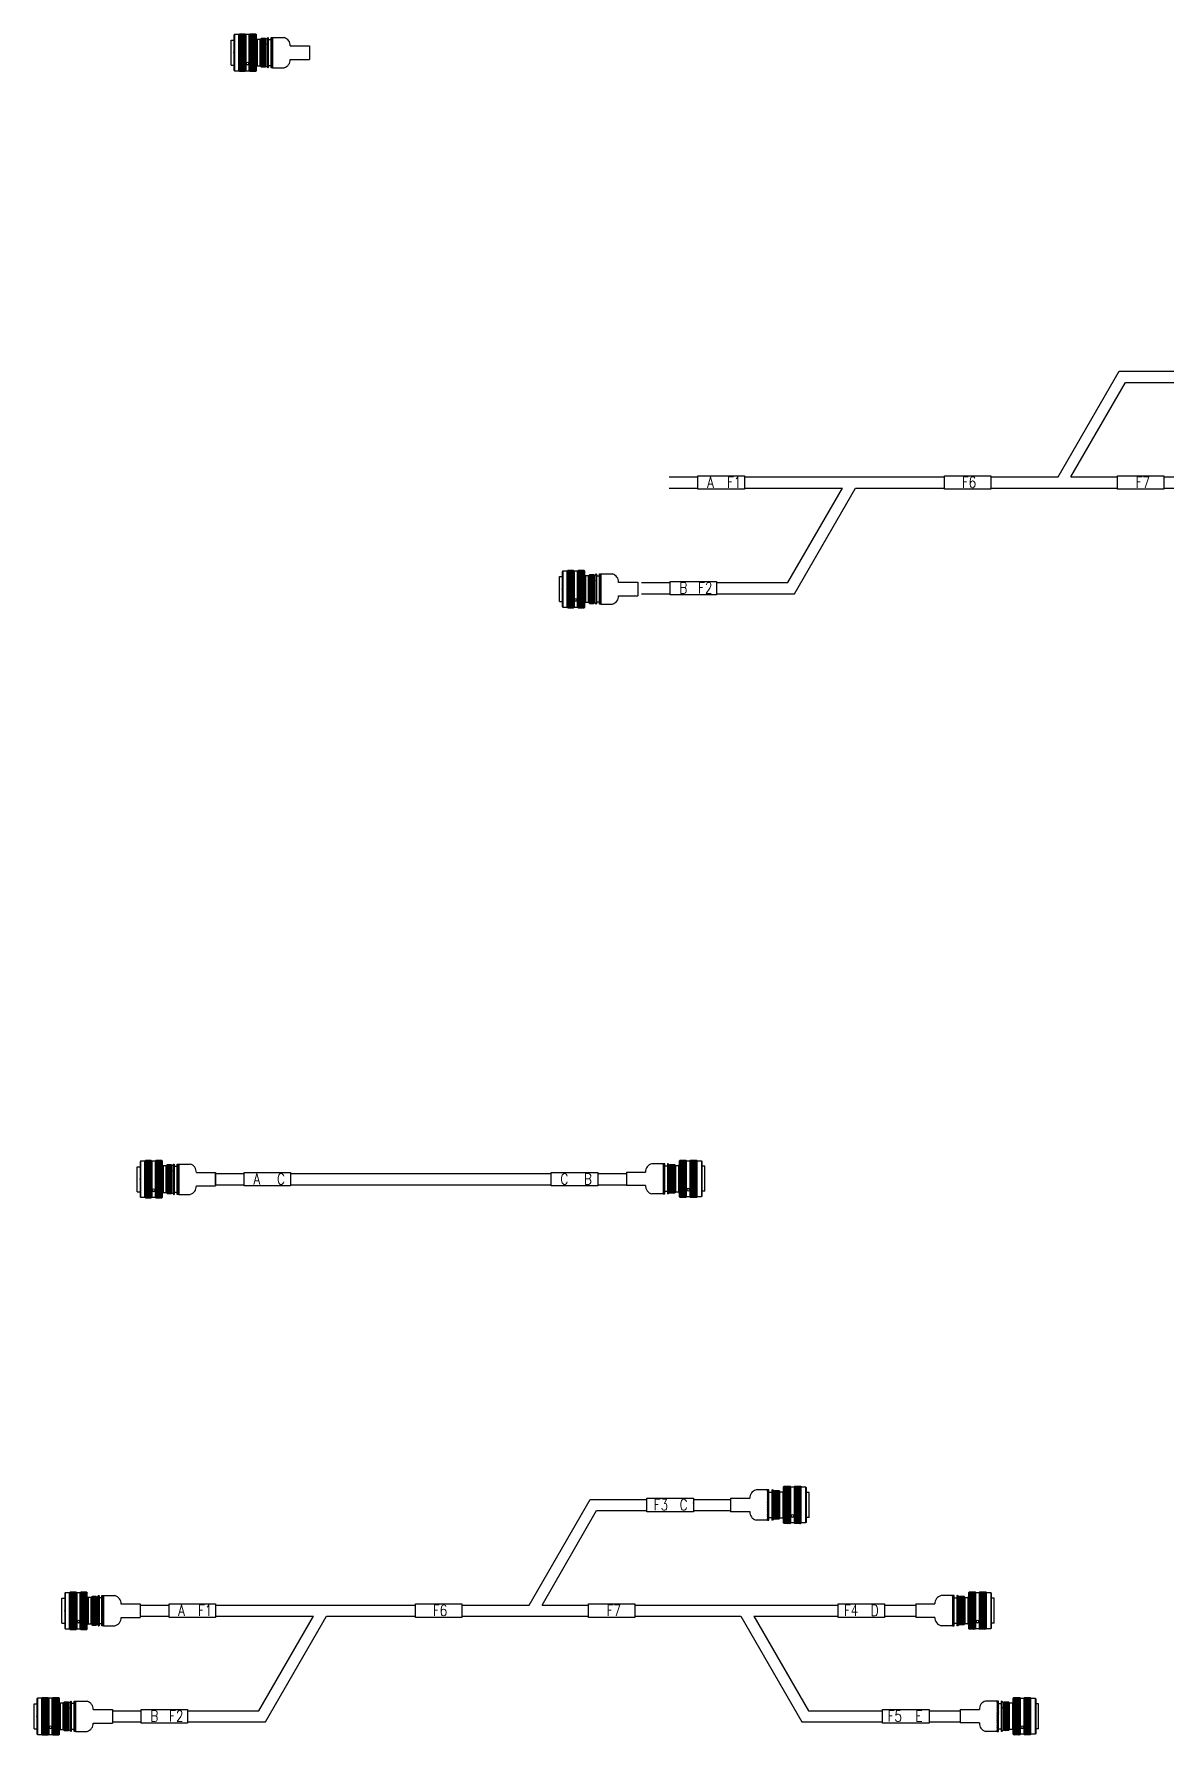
# Model space of a CAD drawing. Header units: inches. Extents: x -3640 to 2054, y -2291 to 954.
# Drawn here: x -227 to 285, y 184 to 954 of the extents above; entities that cross this region are included whole.
import ezdxf

# ---------------------------------------------------------------- set-up
doc = ezdxf.new("R2010")
doc.units = ezdxf.units.IN
doc.header["$MEASUREMENT"] = 0
doc.layers.add('VFDL', color=7, linetype='Continuous')
doc.styles.add('HZ', font='txt', dxfattribs={"width": 0.8, "bigfont": 'HZDX'})
pattern_1 = [(315, (-31.73584, 8.43554), (-0.265165, -0.265165), []), (225, (-31.73584, 8.43554), (-0.265165, 0.265165), [])]
pattern_2 = [(315, (-26.94783, 8.43554), (-0.265165, -0.265165), []), (225, (-26.94783, 8.43554), (-0.265165, 0.265165), [])]
pattern_3 = [(315, (-21.85336, 6.48468), (-0.265165, -0.265165), []), (225, (-21.85336, 6.48468), (-0.265165, 0.265165), [])]
pattern_4 = [(315, (-17.36915, 6.82643), (-0.265165, -0.265165), []), (225, (-17.36915, 6.82643), (-0.265165, 0.265165), [])]
pattern_5 = [(225, (31.73584, 8.43554), (0.265165, -0.265165), []), (315, (31.73584, 8.43554), (0.265165, 0.265165), [])]
pattern_6 = [(225, (17.36915, 6.82643), (0.265165, -0.265165), []), (315, (17.36915, 6.82643), (0.265165, 0.265165), [])]

# ---------------------------------------------------------------- blocks, each defined once
blk = doc.blocks.new('dp2f3')
at = {"lineweight": 30}
for p, q in [((-2.59, 2.65), (25.01, 50.47)), ((25.01, 50.47), (50.79, 50.47)), ((71.79, 50.47), (88.46, 50.47)), ((71.79, 50.47), (71.79, 45.4)), ((3.26, 2.65), (27.94, 45.4)), ((27.94, 45.4), (50.79, 45.4)), ((71.79, 45.4), (88.46, 45.4)), ((-178.6, 2.65), (-165.6, 2.65)), ((-178.6, 2.65), (-165.6, 2.65)), ((-144.6, 2.65), (-54.07, 2.65)), ((-33.07, 2.65), (-2.59, 2.65)), ((3.26, 2.65), (24.33, 2.65)), ((3.26, 2.65), (24.33, 2.65)), ((45.33, 2.65), (47.18, 2.65)), ((45.33, 2.65), (137.28, 2.65)), ((158.28, 2.65), (172.41, 2.65)), ((-178.6, -2.42), (-165.6, -2.42)), ((-178.6, -2.42), (-165.6, -2.42)), ((-144.6, -2.42), (-100.2, -2.42)), ((-124.88, -45.16), (-100.2, -2.42)), ((-121.95, -50.23), (-94.35, -2.42)), ((-94.35, -2.42), (-54.07, -2.42)), ((-33.07, -2.42), (24.33, -2.42)), ((45.33, -2.42), (93.34, -2.42)), ((93.34, -2.42), (120.95, -50.23)), ((99.2, -2.42), (137.28, -2.42)), ((99.2, -2.42), (123.87, -45.16)), ((158.28, -2.42), (172.41, -2.42)), ((-191.19, -45.16), (-178.19, -45.16)), ((-191.19, -45.16), (-178.19, -45.16)), ((-191.19, -45.16), (-178.19, -45.16)), ((-157.19, -45.16), (-124.88, -45.16)), ((123.87, -45.16), (157.47, -45.16)), ((178.47, -45.16), (192.6, -45.16)), ((-191.19, -50.23), (-178.19, -50.23)), ((-191.19, -50.23), (-178.19, -50.23)), ((-157.19, -50.23), (-121.95, -50.23)), ((120.95, -50.23), (157.47, -50.23)), ((178.47, -50.23), (192.6, -50.23))]:
    blk.add_line(p, q, dxfattribs=at)
for p, q in [((53.04, 2.65), (66.03, 2.65)), ((71.89, -2.42), (93.34, -2.42))]:
    blk.add_line(p, q)
for points in [[(50.79, 50.99), (71.79, 50.99), (71.79, 44.89), (50.79, 44.89)], [(-165.6, 3.16), (-144.6, 3.16), (-144.6, -2.94), (-165.6, -2.94)], [(-54.07, 3.16), (-33.07, 3.16), (-33.07, -2.94), (-54.07, -2.94)], [(24.33, 3.16), (45.33, 3.16), (45.33, -2.94), (24.33, -2.94)], [(137.28, 3.16), (158.28, 3.16), (158.28, -2.94), (137.28, -2.94)], [(-178.19, -44.65), (-157.19, -44.65), (-157.19, -50.75), (-178.19, -50.75)], [(157.47, -44.65), (178.47, -44.65), (178.47, -50.75), (157.47, -50.75)]]:
    blk.add_lwpolyline(points, close=True, dxfattribs=at)
blk.add_point((71.79, 48.9), dxfattribs=at)
blk.add_point((71.79, 48.9), dxfattribs=at)
blk.add_point((71.79, 48.9), dxfattribs=at)
at = {"lineweight": 20, "style": 'HZ', "width": 0.8}
for s, p in [('F3', (53.84, 45.55)), ('C', (65.57, 45.55)), ('A', (-161.46, -2.28)), ('F1', (-152.49, -2.28)), ('F6', (-46.16, -2.28)), ('F7', (32.49, -2.28)), ('F4', (139.91, -2.28)), ('D', (152.07, -2.28)), ('B', (-174.05, -50.09)), ('F2', (-165.57, -50.09)), ('F5', (159.74, -50.09)), ('E', (172.26, -50.09))]:
    blk.add_text(s, height=5, dxfattribs=at).set_placement(p)
blk = doc.blocks.new('dp2f3-z1')
at = {"lineweight": 30}
h = blk.add_hatch(dxfattribs=at)
h.set_pattern_fill('ANSI37', color=256, scale=3, angle=540, style=0)
h.set_pattern_definition(pattern_1)
h.paths.add_polyline_path([(-31.74, -8.44), (-29.07, -8.44), (-29.07, 8.44), (-31.74, 8.44)])
h = blk.add_hatch(dxfattribs=at)
h.set_pattern_fill('ANSI37', color=256, scale=3, angle=540, style=0)
h.set_pattern_definition(pattern_2)
h.paths.add_polyline_path([(-26.95, -8.44), (-24.28, -8.44), (-24.28, 8.44), (-26.95, 8.44)])
h = blk.add_hatch(dxfattribs=at)
h.set_pattern_fill('ANSI37', color=256, scale=3, angle=540, style=0)
h.set_pattern_definition(pattern_3)
h.paths.add_polyline_path([(-19.92, 6.48), (-21.85, 6.48), (-21.85, -6.48), (-19.92, -6.48)])
h = blk.add_hatch(dxfattribs=at)
h.set_pattern_fill('ANSI37', color=256, scale=3, angle=540, style=0)
h.set_pattern_definition(pattern_4)
h.paths.add_polyline_path([(-17.37, 6.83), (-16.67, 6.83), (-16.67, -6.83), (-17.37, -6.83)])
for p, q in [((-33.97, 8.16), (-34.19, 7.94)), ((-34.19, 7.94), (-34.19, -7.94)), ((-31.74, 8.44), (-32.01, 8.16)), ((-31.74, -8.44), (-31.74, 8.44)), ((-29.07, 8.44), (-28.79, 8.16)), ((-26.95, 8.44), (-27.23, 8.16)), ((-26.95, -8.44), (-26.95, 8.44)), ((-24.28, 8.44), (-24, 8.16)), ((-24, -8.16), (-24, 8.16)), ((-35.5, 5.63), (-34.19, 5.63)), ((-35.5, -5.63), (-35.5, 5.63)), ((-23.66, 6.01), (-23.66, 6.17)), ((-21.85, 6.48), (-22.32, 6.01)), ((-21.85, -6.48), (-21.85, 6.48)), ((-19.92, 6.48), (-19.58, 6.14)), ((-18.9, 6.83), (-19.58, 6.14)), ((-19.58, -6.14), (-19.58, 6.14)), ((-18.9, -6.83), (-18.9, 6.83)), ((-18.9, 6.83), (-18.77, 6.83)), ((-18.77, -6.83), (-18.77, 6.83)), ((-18.77, 6.83), (-18.65, 6.7)), ((-18.65, 6.7), (-18.65, -6.7)), ((-17.37, 1.14), (-17.37, 5.8)), ((-16.67, 6.38), (-16.67, 6.83)), ((-16.67, 6.83), (-11.49, 6.83)), ((-8.68, 3.04), (0, 3.04)), ((0, 3.04), (0, -3.04)), ((-35.5, -5.63), (-34.19, -5.63)), ((-23.66, -6.17), (-23.66, -6.01)), ((-22.32, -6.01), (-21.85, -6.48)), ((-19.58, -6.14), (-19.92, -6.48)), ((-19.58, -6.14), (-18.9, -6.83)), ((-18.9, -6.83), (-18.77, -6.83)), ((-18.65, -6.7), (-18.77, -6.83)), ((-16.67, -6.83), (-16.67, -6.38)), ((-16.67, -6.83), (-11.49, -6.83)), ((-8.68, -3.04), (0, -3.04)), ((-34.19, -7.94), (-33.97, -8.16)), ((-32.01, -8.16), (-31.74, -8.44)), ((-28.79, -8.16), (-29.07, -8.44)), ((-27.23, -8.16), (-26.95, -8.44)), ((-24, -8.16), (-24.28, -8.44))]:
    blk.add_line(p, q, dxfattribs=at)
for points in [[(-33.97, -8.16), (-32.01, -8.16), (-32.01, 8.16), (-33.97, 8.16)], [(-31.74, -8.44), (-29.07, -8.44), (-29.07, 8.44), (-31.74, 8.44)], [(-28.79, -8.16), (-27.23, -8.16), (-27.23, 8.16), (-28.79, 8.16)], [(-26.95, -8.44), (-24.28, -8.44), (-24.28, 8.44), (-26.95, 8.44)], [(-23.66, -6.17), (-24, -6.17), (-24, 6.17), (-23.66, 6.17)], [(-22.32, 6.01), (-23.66, 6.01), (-23.66, -6.01), (-22.32, -6.01)], [(-21.85, -6.48), (-19.92, -6.48), (-19.92, 6.48), (-21.85, 6.48)], [(-18.65, -5.8), (-17.37, -5.8), (-17.37, 5.8), (-18.65, 5.8)], [(-16.67, -6.83), (-17.37, -6.83), (-17.37, 6.83), (-16.67, 6.83)]]:
    blk.add_lwpolyline(points, close=True, dxfattribs=at)
for centre, radius, start, end in [((-12.41, 3.21), 3.73, 357.24372, 75.80376), ((-28.01, -5.32), 0.854, 23.70215, 156.29785), ((-28.01, -4.63), 0.854, 203.70215, 336.29785), ((-28.01, -4.45), 0.943, 213.99777, 326.00223), ((-12.41, -3.21), 3.73, 284.19624, 2.75628)]:
    blk.add_arc(centre, radius, start, end, dxfattribs=at)
at = {"lineweight": 30, "extrusion": (0, 0, -1)}
blk.add_ellipse((-19.09, 3.83), major_axis=(-0.075, -0.107), ratio=0.554803, dxfattribs=at)
at = {"lineweight": 30}
for p in [(-34.19, 0), (-24, 0)]:
    blk.add_point(p, dxfattribs=at)
blk = doc.blocks.new('dp2f3-z2')
at = {"lineweight": 30}
h = blk.add_hatch(dxfattribs=at)
h.set_pattern_fill('ANSI37', color=256, scale=3, angle=540, style=0)
h.set_pattern_definition(pattern_1)
h.paths.add_polyline_path([(-31.74, -8.44), (-29.07, -8.44), (-29.07, 8.44), (-31.74, 8.44)])
h = blk.add_hatch(dxfattribs=at)
h.set_pattern_fill('ANSI37', color=256, scale=3, angle=540, style=0)
h.set_pattern_definition(pattern_2)
h.paths.add_polyline_path([(-26.95, -8.44), (-24.28, -8.44), (-24.28, 8.44), (-26.95, 8.44)])
h = blk.add_hatch(dxfattribs=at)
h.set_pattern_fill('ANSI37', color=256, scale=3, angle=540, style=0)
h.set_pattern_definition(pattern_3)
h.paths.add_polyline_path([(-19.92, 6.48), (-21.85, 6.48), (-21.85, -6.48), (-19.92, -6.48)])
h = blk.add_hatch(dxfattribs=at)
h.set_pattern_fill('ANSI37', color=256, scale=3, angle=540, style=0)
h.set_pattern_definition(pattern_4)
h.paths.add_polyline_path([(-17.37, 6.83), (-16.67, 6.83), (-16.67, -6.83), (-17.37, -6.83)])
for p, q in [((-33.97, 8.16), (-34.19, 7.94)), ((-34.19, 7.94), (-34.19, -7.94)), ((-31.74, 8.44), (-32.01, 8.16)), ((-31.74, -8.44), (-31.74, 8.44)), ((-29.07, 8.44), (-28.79, 8.16)), ((-26.95, 8.44), (-27.23, 8.16)), ((-26.95, -8.44), (-26.95, 8.44)), ((-24.28, 8.44), (-24, 8.16)), ((-24, -8.16), (-24, 8.16)), ((-35.5, 5.63), (-34.19, 5.63)), ((-35.5, -5.63), (-35.5, 5.63)), ((-23.66, 6.01), (-23.66, 6.17)), ((-21.85, 6.48), (-22.32, 6.01)), ((-21.85, -6.48), (-21.85, 6.48)), ((-19.92, 6.48), (-19.58, 6.14)), ((-18.9, 6.83), (-19.58, 6.14)), ((-19.58, -6.14), (-19.58, 6.14)), ((-18.9, -6.83), (-18.9, 6.83)), ((-18.9, 6.83), (-18.77, 6.83)), ((-18.77, -6.83), (-18.77, 6.83)), ((-18.77, 6.83), (-18.65, 6.7)), ((-18.65, 6.7), (-18.65, -6.7)), ((-17.37, 1.14), (-17.37, 5.8)), ((-16.67, 6.38), (-16.67, 6.83)), ((-16.67, 6.83), (-11.49, 6.83)), ((-8.68, 3.04), (0, 3.04)), ((0, 3.04), (0, -3.04)), ((-35.5, -5.63), (-34.19, -5.63)), ((-23.66, -6.17), (-23.66, -6.01)), ((-22.32, -6.01), (-21.85, -6.48)), ((-19.58, -6.14), (-19.92, -6.48)), ((-19.58, -6.14), (-18.9, -6.83)), ((-18.9, -6.83), (-18.77, -6.83)), ((-18.65, -6.7), (-18.77, -6.83)), ((-16.67, -6.83), (-16.67, -6.38)), ((-16.67, -6.83), (-11.49, -6.83)), ((-8.68, -3.04), (0, -3.04)), ((-34.19, -7.94), (-33.97, -8.16)), ((-32.01, -8.16), (-31.74, -8.44)), ((-28.79, -8.16), (-29.07, -8.44)), ((-27.23, -8.16), (-26.95, -8.44)), ((-24, -8.16), (-24.28, -8.44))]:
    blk.add_line(p, q, dxfattribs=at)
for points in [[(-33.97, -8.16), (-32.01, -8.16), (-32.01, 8.16), (-33.97, 8.16)], [(-31.74, -8.44), (-29.07, -8.44), (-29.07, 8.44), (-31.74, 8.44)], [(-28.79, -8.16), (-27.23, -8.16), (-27.23, 8.16), (-28.79, 8.16)], [(-26.95, -8.44), (-24.28, -8.44), (-24.28, 8.44), (-26.95, 8.44)], [(-23.66, -6.17), (-24, -6.17), (-24, 6.17), (-23.66, 6.17)], [(-22.32, 6.01), (-23.66, 6.01), (-23.66, -6.01), (-22.32, -6.01)], [(-21.85, -6.48), (-19.92, -6.48), (-19.92, 6.48), (-21.85, 6.48)], [(-18.65, -5.8), (-17.37, -5.8), (-17.37, 5.8), (-18.65, 5.8)], [(-16.67, -6.83), (-17.37, -6.83), (-17.37, 6.83), (-16.67, 6.83)]]:
    blk.add_lwpolyline(points, close=True, dxfattribs=at)
for centre, radius, start, end in [((-12.41, 3.21), 3.73, 357.24372, 75.80376), ((-28.01, -5.32), 0.854, 23.70215, 156.29785), ((-28.01, -4.63), 0.854, 203.70215, 336.29785), ((-28.01, -4.45), 0.943, 213.99777, 326.00223), ((-12.41, -3.21), 3.73, 284.19624, 2.75628)]:
    blk.add_arc(centre, radius, start, end, dxfattribs=at)
at = {"lineweight": 30, "extrusion": (0, 0, -1)}
blk.add_ellipse((-19.09, 3.83), major_axis=(-0.075, -0.107), ratio=0.554803, dxfattribs=at)
at = {"lineweight": 30}
for p in [(-34.19, 0), (-24, 0)]:
    blk.add_point(p, dxfattribs=at)
blk = doc.blocks.new('dp2f3-y1')
at = {"lineweight": 30}
h = blk.add_hatch(dxfattribs=at)
h.set_pattern_fill('ANSI37', color=256, scale=3, angle=540, style=0)
h.set_pattern_definition([(225, (26.94783, 7.93545), (0.265165, -0.265165), []), (315, (26.94783, 7.93545), (0.265165, 0.265165), [])])
h.paths.add_polyline_path([(26.95, 7.94), (24.28, 7.94), (24.28, -8.94), (26.95, -8.94)])
h = blk.add_hatch(dxfattribs=at)
h.set_pattern_fill('ANSI37', color=256, scale=3, angle=540, style=0)
h.set_pattern_definition([(225, (31.73584, 7.93545), (0.265165, -0.265165), []), (315, (31.73584, 7.93545), (0.265165, 0.265165), [])])
h.paths.add_polyline_path([(31.74, 7.94), (29.07, 7.94), (29.07, -8.94), (31.74, -8.94)])
h = blk.add_hatch(dxfattribs=at)
h.set_pattern_fill('ANSI37', color=256, scale=3, angle=540, style=0)
h.set_pattern_definition([(225, (17.36915, 6.32635), (0.265165, -0.265165), []), (315, (17.36915, 6.32635), (0.265165, 0.265165), [])])
h.paths.add_polyline_path([(17.37, 6.33), (16.67, 6.33), (16.67, -7.33), (17.37, -7.33)])
h = blk.add_hatch(dxfattribs=at)
h.set_pattern_fill('ANSI37', color=256, scale=3, angle=540, style=0)
h.set_pattern_definition([(225, (21.85336, 5.9846), (0.265165, -0.265165), []), (315, (21.85336, 5.9846), (0.265165, 0.265165), [])])
h.paths.add_polyline_path([(19.92, -6.98), (21.85, -6.98), (21.85, 5.98), (19.92, 5.98)])
for p, q in [((24.28, 7.94), (24, 7.66)), ((26.95, -8.94), (26.95, 7.94)), ((26.95, 7.94), (27.23, 7.66)), ((29.07, 7.94), (28.79, 7.66)), ((31.74, -8.94), (31.74, 7.94)), ((31.74, 7.94), (32.01, 7.66)), ((0, 2.54), (0, -2.54)), ((0, 2.54), (0, -3.54)), ((0, 2.54), (8.68, 2.54)), ((16.67, 6.33), (11.49, 6.33)), ((16.67, 5.88), (16.67, 6.33)), ((17.37, 0.64), (17.37, 5.3)), ((18.77, 6.33), (18.65, 6.2)), ((18.65, 6.2), (18.65, -7.2)), ((18.77, -7.33), (18.77, 6.33)), ((18.9, 6.33), (18.77, 6.33)), ((18.9, 6.33), (19.58, 5.64)), ((18.9, -7.33), (18.9, 6.33)), ((19.92, 5.98), (19.58, 5.64)), ((19.58, -6.64), (19.58, 5.64)), ((21.85, 5.98), (22.32, 5.51)), ((21.85, -6.98), (21.85, 5.98)), ((23.66, 5.51), (23.66, 5.67)), ((24, -8.66), (24, 7.66)), ((33.97, 7.66), (34.19, 7.44)), ((34.19, 7.44), (34.19, -8.44)), ((35.5, 5.13), (34.19, 5.13)), ((35.5, -6.13), (35.5, 5.13)), ((8.68, -3.54), (0, -3.54)), ((16.67, -7.33), (11.49, -7.33)), ((16.67, -7.33), (16.67, -6.88)), ((18.65, -7.2), (18.77, -7.33)), ((18.9, -7.33), (18.77, -7.33)), ((19.58, -6.64), (18.9, -7.33)), ((19.58, -6.64), (19.92, -6.98)), ((22.32, -6.51), (21.85, -6.98)), ((23.66, -6.67), (23.66, -6.51)), ((35.5, -6.13), (34.19, -6.13)), ((24, -8.66), (24.28, -8.94)), ((27.23, -8.66), (26.95, -8.94)), ((28.79, -8.66), (29.07, -8.94)), ((32.01, -8.66), (31.74, -8.94)), ((34.19, -8.44), (33.97, -8.66))]:
    blk.add_line(p, q, dxfattribs=at)
for points in [[(26.95, -8.94), (24.28, -8.94), (24.28, 7.94), (26.95, 7.94)], [(31.74, -8.94), (29.07, -8.94), (29.07, 7.94), (31.74, 7.94)], [(16.67, -7.33), (17.37, -7.33), (17.37, 6.33), (16.67, 6.33)], [(18.65, -6.3), (17.37, -6.3), (17.37, 5.3), (18.65, 5.3)], [(21.85, -6.98), (19.92, -6.98), (19.92, 5.98), (21.85, 5.98)], [(22.32, 5.51), (23.66, 5.51), (23.66, -6.51), (22.32, -6.51)], [(23.66, -6.67), (24, -6.67), (24, 5.67), (23.66, 5.67)], [(28.79, -8.66), (27.23, -8.66), (27.23, 7.66), (28.79, 7.66)], [(33.97, -8.66), (32.01, -8.66), (32.01, 7.66), (33.97, 7.66)]]:
    blk.add_lwpolyline(points, close=True, dxfattribs=at)
for centre, radius, start, end in [((12.41, 2.71), 3.73, 104.19624, 182.75628), ((12.41, -3.71), 3.73, 177.24372, 255.80376), ((28.01, -5.82), 0.854, 23.70215, 156.29785), ((28.01, -5.13), 0.854, 203.70215, 336.29785), ((28.01, -4.95), 0.943, 213.99777, 326.00223)]:
    blk.add_arc(centre, radius, start, end, dxfattribs=at)
blk.add_ellipse((19.09, 3.33), major_axis=(0.075, -0.107), ratio=0.554803, dxfattribs=at)
for p in [(24, -0.5), (34.19, -0.5)]:
    blk.add_point(p, dxfattribs=at)
blk = doc.blocks.new('dp2f3-y2')
at = {"lineweight": 30}
h = blk.add_hatch(dxfattribs=at)
h.set_pattern_fill('ANSI37', color=256, scale=3, angle=540, style=0)
h.set_pattern_definition([(225, (26.94783, 8.43554), (0.265165, -0.265165), []), (315, (26.94783, 8.43554), (0.265165, 0.265165), [])])
h.paths.add_polyline_path([(26.95, 8.44), (24.28, 8.44), (24.28, -8.44), (26.95, -8.44)])
h = blk.add_hatch(dxfattribs=at)
h.set_pattern_fill('ANSI37', color=256, scale=3, angle=540, style=0)
h.set_pattern_definition(pattern_5)
h.paths.add_polyline_path([(31.74, 8.44), (29.07, 8.44), (29.07, -8.44), (31.74, -8.44)])
h = blk.add_hatch(dxfattribs=at)
h.set_pattern_fill('ANSI37', color=256, scale=3, angle=540, style=0)
h.set_pattern_definition(pattern_6)
h.paths.add_polyline_path([(17.37, 6.83), (16.67, 6.83), (16.67, -6.83), (17.37, -6.83)])
h = blk.add_hatch(dxfattribs=at)
h.set_pattern_fill('ANSI37', color=256, scale=3, angle=540, style=0)
h.set_pattern_definition([(225, (21.85336, 6.48468), (0.265165, -0.265165), []), (315, (21.85336, 6.48468), (0.265165, 0.265165), [])])
h.paths.add_polyline_path([(19.92, -6.48), (21.85, -6.48), (21.85, 6.48), (19.92, 6.48)])
for p, q in [((24.28, 8.44), (24, 8.16)), ((24, -8.16), (24, 8.16)), ((26.95, -8.44), (26.95, 8.44)), ((26.95, 8.44), (27.23, 8.16)), ((29.07, 8.44), (28.79, 8.16)), ((31.74, -8.44), (31.74, 8.44)), ((31.74, 8.44), (32.01, 8.16)), ((33.97, 8.16), (34.19, 7.94)), ((34.19, 7.94), (34.19, -7.94)), ((0, 3.04), (0, -2.04)), ((0, 3.04), (0, -3.04)), ((0, 3.04), (8.68, 3.04)), ((16.67, 6.83), (11.49, 6.83)), ((16.67, 6.38), (16.67, 6.83)), ((17.37, 1.14), (17.37, 5.8)), ((18.77, 6.83), (18.65, 6.7)), ((18.65, 6.7), (18.65, -6.7)), ((18.77, -6.83), (18.77, 6.83)), ((18.9, 6.83), (18.77, 6.83)), ((18.9, 6.83), (19.58, 6.14)), ((18.9, -6.83), (18.9, 6.83)), ((19.92, 6.48), (19.58, 6.14)), ((19.58, -6.14), (19.58, 6.14)), ((21.85, 6.48), (22.32, 6.01)), ((21.85, -6.48), (21.85, 6.48)), ((23.66, 6.01), (23.66, 6.17)), ((35.5, 5.63), (34.19, 5.63)), ((35.5, -5.63), (35.5, 5.63)), ((8.68, -3.04), (0, -3.04)), ((16.67, -6.83), (11.49, -6.83)), ((16.67, -6.83), (16.67, -6.38)), ((18.65, -6.7), (18.77, -6.83)), ((18.9, -6.83), (18.77, -6.83)), ((19.58, -6.14), (18.9, -6.83)), ((19.58, -6.14), (19.92, -6.48)), ((22.32, -6.01), (21.85, -6.48)), ((23.66, -6.17), (23.66, -6.01)), ((35.5, -5.63), (34.19, -5.63)), ((24, -8.16), (24.28, -8.44)), ((27.23, -8.16), (26.95, -8.44)), ((28.79, -8.16), (29.07, -8.44)), ((32.01, -8.16), (31.74, -8.44)), ((34.19, -7.94), (33.97, -8.16))]:
    blk.add_line(p, q, dxfattribs=at)
for points in [[(26.95, -8.44), (24.28, -8.44), (24.28, 8.44), (26.95, 8.44)], [(28.79, -8.16), (27.23, -8.16), (27.23, 8.16), (28.79, 8.16)], [(31.74, -8.44), (29.07, -8.44), (29.07, 8.44), (31.74, 8.44)], [(33.97, -8.16), (32.01, -8.16), (32.01, 8.16), (33.97, 8.16)], [(16.67, -6.83), (17.37, -6.83), (17.37, 6.83), (16.67, 6.83)], [(18.65, -5.8), (17.37, -5.8), (17.37, 5.8), (18.65, 5.8)], [(21.85, -6.48), (19.92, -6.48), (19.92, 6.48), (21.85, 6.48)], [(22.32, 6.01), (23.66, 6.01), (23.66, -6.01), (22.32, -6.01)], [(23.66, -6.17), (24, -6.17), (24, 6.17), (23.66, 6.17)]]:
    blk.add_lwpolyline(points, close=True, dxfattribs=at)
for centre, radius, start, end in [((12.41, 3.21), 3.73, 104.19624, 182.75628), ((12.41, -3.21), 3.73, 177.24372, 255.80376), ((28.01, -5.32), 0.854, 23.70215, 156.29785), ((28.01, -4.63), 0.854, 203.70215, 336.29785), ((28.01, -4.45), 0.943, 213.99777, 326.00223)]:
    blk.add_arc(centre, radius, start, end, dxfattribs=at)
blk.add_ellipse((19.09, 3.83), major_axis=(0.075, -0.107), ratio=0.554803, dxfattribs=at)
for p in [(24, 0), (34.19, 0)]:
    blk.add_point(p, dxfattribs=at)
at = {"layer": 'VFDL', "linetype": 'Continuous', "lineweight": 30}
blk.add_line((10.03, 6.09), (10.04, 6.07), dxfattribs=at)
blk = doc.blocks.new('dp2f3-y3')
at = {"lineweight": 30}
h = blk.add_hatch(dxfattribs=at)
h.set_pattern_fill('ANSI37', color=256, scale=3, angle=540, style=0)
h.set_pattern_definition([(225, (26.94783, 8.43554), (0.265165, -0.265165), []), (315, (26.94783, 8.43554), (0.265165, 0.265165), [])])
h.paths.add_polyline_path([(26.95, 8.44), (24.28, 8.44), (24.28, -8.44), (26.95, -8.44)])
h = blk.add_hatch(dxfattribs=at)
h.set_pattern_fill('ANSI37', color=256, scale=3, angle=540, style=0)
h.set_pattern_definition(pattern_5)
h.paths.add_polyline_path([(31.74, 8.44), (29.07, 8.44), (29.07, -8.44), (31.74, -8.44)])
h = blk.add_hatch(dxfattribs=at)
h.set_pattern_fill('ANSI37', color=256, scale=3, angle=540, style=0)
h.set_pattern_definition(pattern_6)
h.paths.add_polyline_path([(17.37, 6.83), (16.67, 6.83), (16.67, -6.83), (17.37, -6.83)])
h = blk.add_hatch(dxfattribs=at)
h.set_pattern_fill('ANSI37', color=256, scale=3, angle=540, style=0)
h.set_pattern_definition([(225, (21.85336, 6.48468), (0.265165, -0.265165), []), (315, (21.85336, 6.48468), (0.265165, 0.265165), [])])
h.paths.add_polyline_path([(19.92, -6.48), (21.85, -6.48), (21.85, 6.48), (19.92, 6.48)])
for p, q in [((24.28, 8.44), (24, 8.16)), ((24, -8.16), (24, 8.16)), ((26.95, -8.44), (26.95, 8.44)), ((26.95, 8.44), (27.23, 8.16)), ((29.07, 8.44), (28.79, 8.16)), ((31.74, -8.44), (31.74, 8.44)), ((31.74, 8.44), (32.01, 8.16)), ((33.97, 8.16), (34.19, 7.94)), ((34.19, 7.94), (34.19, -7.94)), ((0, 3.04), (0, -2.04)), ((0, 3.04), (0, -3.04)), ((0, 3.04), (8.68, 3.04)), ((16.67, 6.83), (11.49, 6.83)), ((16.67, 6.38), (16.67, 6.83)), ((17.37, 1.14), (17.37, 5.8)), ((18.77, 6.83), (18.65, 6.7)), ((18.65, 6.7), (18.65, -6.7)), ((18.77, -6.83), (18.77, 6.83)), ((18.9, 6.83), (18.77, 6.83)), ((18.9, 6.83), (19.58, 6.14)), ((18.9, -6.83), (18.9, 6.83)), ((19.92, 6.48), (19.58, 6.14)), ((19.58, -6.14), (19.58, 6.14)), ((21.85, 6.48), (22.32, 6.01)), ((21.85, -6.48), (21.85, 6.48)), ((23.66, 6.01), (23.66, 6.17)), ((35.5, 5.63), (34.19, 5.63)), ((35.5, -5.63), (35.5, 5.63)), ((8.68, -3.04), (0, -3.04)), ((16.67, -6.83), (11.49, -6.83)), ((16.67, -6.83), (16.67, -6.38)), ((18.65, -6.7), (18.77, -6.83)), ((18.9, -6.83), (18.77, -6.83)), ((19.58, -6.14), (18.9, -6.83)), ((19.58, -6.14), (19.92, -6.48)), ((22.32, -6.01), (21.85, -6.48)), ((23.66, -6.17), (23.66, -6.01)), ((35.5, -5.63), (34.19, -5.63)), ((24, -8.16), (24.28, -8.44)), ((27.23, -8.16), (26.95, -8.44)), ((28.79, -8.16), (29.07, -8.44)), ((32.01, -8.16), (31.74, -8.44)), ((34.19, -7.94), (33.97, -8.16))]:
    blk.add_line(p, q, dxfattribs=at)
for points in [[(26.95, -8.44), (24.28, -8.44), (24.28, 8.44), (26.95, 8.44)], [(28.79, -8.16), (27.23, -8.16), (27.23, 8.16), (28.79, 8.16)], [(31.74, -8.44), (29.07, -8.44), (29.07, 8.44), (31.74, 8.44)], [(33.97, -8.16), (32.01, -8.16), (32.01, 8.16), (33.97, 8.16)], [(16.67, -6.83), (17.37, -6.83), (17.37, 6.83), (16.67, 6.83)], [(18.65, -5.8), (17.37, -5.8), (17.37, 5.8), (18.65, 5.8)], [(21.85, -6.48), (19.92, -6.48), (19.92, 6.48), (21.85, 6.48)], [(22.32, 6.01), (23.66, 6.01), (23.66, -6.01), (22.32, -6.01)], [(23.66, -6.17), (24, -6.17), (24, 6.17), (23.66, 6.17)]]:
    blk.add_lwpolyline(points, close=True, dxfattribs=at)
for centre, radius, start, end in [((12.41, 3.21), 3.73, 104.19624, 182.75628), ((12.41, -3.21), 3.73, 177.24372, 255.80376), ((28.01, -5.32), 0.854, 23.70215, 156.29785), ((28.01, -4.63), 0.854, 203.70215, 336.29785), ((28.01, -4.45), 0.943, 213.99777, 326.00223)]:
    blk.add_arc(centre, radius, start, end, dxfattribs=at)
blk.add_ellipse((19.09, 3.83), major_axis=(0.075, -0.107), ratio=0.554803, dxfattribs=at)
for p in [(24, 0), (34.19, 0)]:
    blk.add_point(p, dxfattribs=at)
blk = doc.blocks.new('dpdg-z1')
at = {"lineweight": 30}
h = blk.add_hatch(dxfattribs=at)
h.set_pattern_fill('ANSI37', color=256, scale=3, angle=540, style=0)
h.set_pattern_definition([(315, (-31.73584, 8.43554), (-0.265165, -0.265165), []), (225, (-31.73584, 8.43554), (-0.265165, 0.265165), [])])
h.paths.add_polyline_path([(-31.74, -8.44), (-29.07, -8.44), (-29.07, 8.44), (-31.74, 8.44)])
h = blk.add_hatch(dxfattribs=at)
h.set_pattern_fill('ANSI37', color=256, scale=3, angle=540, style=0)
h.set_pattern_definition([(315, (-26.94783, 8.43554), (-0.265165, -0.265165), []), (225, (-26.94783, 8.43554), (-0.265165, 0.265165), [])])
h.paths.add_polyline_path([(-26.95, -8.44), (-24.28, -8.44), (-24.28, 8.44), (-26.95, 8.44)])
h = blk.add_hatch(dxfattribs=at)
h.set_pattern_fill('ANSI37', color=256, scale=3, angle=540, style=0)
h.set_pattern_definition([(315, (-21.85336, 6.48468), (-0.265165, -0.265165), []), (225, (-21.85336, 6.48468), (-0.265165, 0.265165), [])])
h.paths.add_polyline_path([(-19.92, 6.48), (-21.85, 6.48), (-21.85, -6.48), (-19.92, -6.48)])
h = blk.add_hatch(dxfattribs=at)
h.set_pattern_fill('ANSI37', color=256, scale=3, angle=540, style=0)
h.set_pattern_definition([(315, (-17.36915, 6.82643), (-0.265165, -0.265165), []), (225, (-17.36915, 6.82643), (-0.265165, 0.265165), [])])
h.paths.add_polyline_path([(-17.37, 6.83), (-16.67, 6.83), (-16.67, -6.83), (-17.37, -6.83)])
for p, q in [((-33.97, 8.16), (-34.19, 7.94)), ((-34.19, 7.94), (-34.19, -7.94)), ((-31.74, 8.44), (-32.01, 8.16)), ((-31.74, -8.44), (-31.74, 8.44)), ((-29.07, 8.44), (-28.79, 8.16)), ((-26.95, 8.44), (-27.23, 8.16)), ((-26.95, -8.44), (-26.95, 8.44)), ((-24.28, 8.44), (-24, 8.16)), ((-24, -8.16), (-24, 8.16)), ((-35.5, 5.63), (-34.19, 5.63)), ((-35.5, -5.63), (-35.5, 5.63)), ((-23.66, 6.01), (-23.66, 6.17)), ((-21.85, 6.48), (-22.32, 6.01)), ((-21.85, -6.48), (-21.85, 6.48)), ((-19.92, 6.48), (-19.58, 6.14)), ((-18.9, 6.83), (-19.58, 6.14)), ((-19.58, -6.14), (-19.58, 6.14)), ((-18.9, -6.83), (-18.9, 6.83)), ((-18.9, 6.83), (-18.77, 6.83)), ((-18.77, -6.83), (-18.77, 6.83)), ((-18.77, 6.83), (-18.65, 6.7)), ((-18.65, 6.7), (-18.65, -6.7)), ((-17.37, 1.14), (-17.37, 5.8)), ((-16.67, 6.38), (-16.67, 6.83)), ((-16.67, 6.83), (-11.49, 6.83)), ((-8.68, 3.04), (0, 3.04)), ((0, 3.04), (0, -3.04)), ((-35.5, -5.63), (-34.19, -5.63)), ((-23.66, -6.17), (-23.66, -6.01)), ((-22.32, -6.01), (-21.85, -6.48)), ((-19.58, -6.14), (-19.92, -6.48)), ((-19.58, -6.14), (-18.9, -6.83)), ((-18.9, -6.83), (-18.77, -6.83)), ((-18.65, -6.7), (-18.77, -6.83)), ((-16.67, -6.83), (-16.67, -6.38)), ((-16.67, -6.83), (-11.49, -6.83)), ((-8.68, -3.04), (0, -3.04)), ((-34.19, -7.94), (-33.97, -8.16)), ((-32.01, -8.16), (-31.74, -8.44)), ((-28.79, -8.16), (-29.07, -8.44)), ((-27.23, -8.16), (-26.95, -8.44)), ((-24, -8.16), (-24.28, -8.44))]:
    blk.add_line(p, q, dxfattribs=at)
for points in [[(-33.97, -8.16), (-32.01, -8.16), (-32.01, 8.16), (-33.97, 8.16)], [(-31.74, -8.44), (-29.07, -8.44), (-29.07, 8.44), (-31.74, 8.44)], [(-28.79, -8.16), (-27.23, -8.16), (-27.23, 8.16), (-28.79, 8.16)], [(-26.95, -8.44), (-24.28, -8.44), (-24.28, 8.44), (-26.95, 8.44)], [(-23.66, -6.17), (-24, -6.17), (-24, 6.17), (-23.66, 6.17)], [(-22.32, 6.01), (-23.66, 6.01), (-23.66, -6.01), (-22.32, -6.01)], [(-21.85, -6.48), (-19.92, -6.48), (-19.92, 6.48), (-21.85, 6.48)], [(-18.65, -5.8), (-17.37, -5.8), (-17.37, 5.8), (-18.65, 5.8)], [(-16.67, -6.83), (-17.37, -6.83), (-17.37, 6.83), (-16.67, 6.83)]]:
    blk.add_lwpolyline(points, close=True, dxfattribs=at)
for centre, radius, start, end in [((-12.41, 3.21), 3.73, 357.24372, 75.80376), ((-28.01, -5.32), 0.854, 23.70215, 156.29785), ((-28.01, -4.63), 0.854, 203.70215, 336.29785), ((-28.01, -4.45), 0.943, 213.99777, 326.00223), ((-12.41, -3.21), 3.73, 284.19624, 2.75628)]:
    blk.add_arc(centre, radius, start, end, dxfattribs=at)
at = {"lineweight": 30, "extrusion": (0, 0, -1)}
blk.add_ellipse((-19.09, 3.83), major_axis=(-0.075, -0.107), ratio=0.554803, dxfattribs=at)
at = {"lineweight": 30}
for p in [(-34.19, 0), (-24, 0)]:
    blk.add_point(p, dxfattribs=at)
blk = doc.blocks.new('dpdg-y1')
at = {"lineweight": 30}
h = blk.add_hatch(dxfattribs=at)
h.set_pattern_fill('ANSI37', color=256, scale=3, angle=540, style=0)
h.set_pattern_definition([(225, (26.94783, 8.43554), (0.265165, -0.265165), []), (315, (26.94783, 8.43554), (0.265165, 0.265165), [])])
h.paths.add_polyline_path([(26.95, 8.44), (24.28, 8.44), (24.28, -8.44), (26.95, -8.44)])
h = blk.add_hatch(dxfattribs=at)
h.set_pattern_fill('ANSI37', color=256, scale=3, angle=540, style=0)
h.set_pattern_definition([(225, (31.73584, 8.43554), (0.265165, -0.265165), []), (315, (31.73584, 8.43554), (0.265165, 0.265165), [])])
h.paths.add_polyline_path([(31.74, 8.44), (29.07, 8.44), (29.07, -8.44), (31.74, -8.44)])
h = blk.add_hatch(dxfattribs=at)
h.set_pattern_fill('ANSI37', color=256, scale=3, angle=540, style=0)
h.set_pattern_definition([(225, (17.36915, 6.82643), (0.265165, -0.265165), []), (315, (17.36915, 6.82643), (0.265165, 0.265165), [])])
h.paths.add_polyline_path([(17.37, 6.83), (16.67, 6.83), (16.67, -6.83), (17.37, -6.83)])
h = blk.add_hatch(dxfattribs=at)
h.set_pattern_fill('ANSI37', color=256, scale=3, angle=540, style=0)
h.set_pattern_definition([(225, (21.85336, 6.48468), (0.265165, -0.265165), []), (315, (21.85336, 6.48468), (0.265165, 0.265165), [])])
h.paths.add_polyline_path([(19.92, -6.48), (21.85, -6.48), (21.85, 6.48), (19.92, 6.48)])
for p, q in [((24.28, 8.44), (24, 8.16)), ((24, -8.16), (24, 8.16)), ((26.95, -8.44), (26.95, 8.44)), ((26.95, 8.44), (27.23, 8.16)), ((29.07, 8.44), (28.79, 8.16)), ((31.74, -8.44), (31.74, 8.44)), ((31.74, 8.44), (32.01, 8.16)), ((33.97, 8.16), (34.19, 7.94)), ((34.19, 7.94), (34.19, -7.94)), ((0, 3.04), (0, -2.04)), ((0, 3.04), (0, -3.04)), ((0, 3.04), (8.68, 3.04)), ((16.67, 6.83), (11.49, 6.83)), ((16.67, 6.38), (16.67, 6.83)), ((17.37, 1.14), (17.37, 5.8)), ((18.77, 6.83), (18.65, 6.7)), ((18.65, 6.7), (18.65, -6.7)), ((18.77, -6.83), (18.77, 6.83)), ((18.9, 6.83), (18.77, 6.83)), ((18.9, 6.83), (19.58, 6.14)), ((18.9, -6.83), (18.9, 6.83)), ((19.92, 6.48), (19.58, 6.14)), ((19.58, -6.14), (19.58, 6.14)), ((21.85, 6.48), (22.32, 6.01)), ((21.85, -6.48), (21.85, 6.48)), ((23.66, 6.01), (23.66, 6.17)), ((35.5, 5.63), (34.19, 5.63)), ((35.5, -5.63), (35.5, 5.63)), ((8.68, -3.04), (0, -3.04)), ((16.67, -6.83), (11.49, -6.83)), ((16.67, -6.83), (16.67, -6.38)), ((18.65, -6.7), (18.77, -6.83)), ((18.9, -6.83), (18.77, -6.83)), ((19.58, -6.14), (18.9, -6.83)), ((19.58, -6.14), (19.92, -6.48)), ((22.32, -6.01), (21.85, -6.48)), ((23.66, -6.17), (23.66, -6.01)), ((35.5, -5.63), (34.19, -5.63)), ((24, -8.16), (24.28, -8.44)), ((27.23, -8.16), (26.95, -8.44)), ((28.79, -8.16), (29.07, -8.44)), ((32.01, -8.16), (31.74, -8.44)), ((34.19, -7.94), (33.97, -8.16))]:
    blk.add_line(p, q, dxfattribs=at)
for points in [[(26.95, -8.44), (24.28, -8.44), (24.28, 8.44), (26.95, 8.44)], [(28.79, -8.16), (27.23, -8.16), (27.23, 8.16), (28.79, 8.16)], [(31.74, -8.44), (29.07, -8.44), (29.07, 8.44), (31.74, 8.44)], [(33.97, -8.16), (32.01, -8.16), (32.01, 8.16), (33.97, 8.16)], [(16.67, -6.83), (17.37, -6.83), (17.37, 6.83), (16.67, 6.83)], [(18.65, -5.8), (17.37, -5.8), (17.37, 5.8), (18.65, 5.8)], [(21.85, -6.48), (19.92, -6.48), (19.92, 6.48), (21.85, 6.48)], [(22.32, 6.01), (23.66, 6.01), (23.66, -6.01), (22.32, -6.01)], [(23.66, -6.17), (24, -6.17), (24, 6.17), (23.66, 6.17)]]:
    blk.add_lwpolyline(points, close=True, dxfattribs=at)
for centre, radius, start, end in [((12.41, 3.21), 3.73, 104.19624, 182.75628), ((12.41, -3.21), 3.73, 177.24372, 255.80376), ((28.01, -5.32), 0.854, 23.70215, 156.29785), ((28.01, -4.63), 0.854, 203.70215, 336.29785), ((28.01, -4.45), 0.943, 213.99777, 326.00223)]:
    blk.add_arc(centre, radius, start, end, dxfattribs=at)
blk.add_ellipse((19.09, 3.83), major_axis=(0.075, -0.107), ratio=0.554803, dxfattribs=at)
for p in [(24, 0), (34.19, 0)]:
    blk.add_point(p, dxfattribs=at)
blk = doc.blocks.new('dpdg')
at = {"lineweight": 30}
for p, q in [((-91.6, -2.57), (-91.6, 2.5)), ((-91.6, 2.5), (-78.6, 2.5)), ((-91.6, 2.5), (-78.6, 2.5)), ((-57.6, 2.5), (60.4, 2.5)), ((81.4, 2.5), (94.4, 2.5)), ((81.4, 2.5), (94.4, 2.5)), ((94.4, 2.5), (94.4, -2.57)), ((-91.6, -2.57), (-78.6, -2.57)), ((-91.6, -2.57), (-78.6, -2.57)), ((-57.6, -2.57), (60.4, -2.57)), ((81.4, -2.57), (94.4, -2.57)), ((81.4, -2.57), (94.4, -2.57))]:
    blk.add_line(p, q, dxfattribs=at)
for points in [[(-78.6, 3.01), (-57.6, 3.01), (-57.6, -3.09), (-78.6, -3.09)], [(60.4, 3.03), (81.4, 3.03), (81.4, -3.07), (60.4, -3.07)]]:
    blk.add_lwpolyline(points, close=True, dxfattribs=at)
at = {"style": 'HZ', "width": 0.8}
for s, p in [('A', (-74.46, -2.43)), ('C', (-63.81, -2.43)), ('C', (64.51, -2.43)), ('B', (75.15, -2.43))]:
    blk.add_text(s, height=5, dxfattribs=at).set_placement(p)
blk = doc.blocks.new('低频单根')
for name, p in [('dpdg-z1', (-92.96, -0.09)), ('dpdg-y1', (93.04, 0.13)), ('dpdg', (-1.36, -0.05))]:
    blk.add_blockref(name, p)

msp = doc.modelspace()

# ---------------------------------------------------------------- hatches: boundary and pattern name
at = {"lineweight": 30}
h = msp.add_hatch(dxfattribs=at)
h.set_pattern_fill('ANSI37', color=256, scale=3, angle=540, style=0)
h.set_pattern_definition([(315, (-134.2336, 954.24525), (-0.265165, -0.265165), []), (225, (-134.2336, 954.24525), (-0.265165, 0.265165), [])])
h.paths.add_polyline_path([(-134.23, 937.37), (-131.56, 937.37), (-131.56, 954.25), (-134.23, 954.25)])
h = msp.add_hatch(dxfattribs=at)
h.set_pattern_fill('ANSI37', color=256, scale=3, angle=540, style=0)
h.set_pattern_definition([(315, (-129.4456, 954.24525), (-0.265165, -0.265165), []), (225, (-129.4456, 954.24525), (-0.265165, 0.265165), [])])
h.paths.add_polyline_path([(-129.45, 937.37), (-126.78, 937.37), (-126.78, 954.25), (-129.45, 954.25)])
h = msp.add_hatch(dxfattribs=at)
h.set_pattern_fill('ANSI37', color=256, scale=3, angle=540, style=0)
h.set_pattern_definition([(315, (-124.3511, 952.2944), (-0.265165, -0.265165), []), (225, (-124.3511, 952.2944), (-0.265165, 0.265165), [])])
h.paths.add_polyline_path([(-122.42, 952.29), (-124.35, 952.29), (-124.35, 939.33), (-122.42, 939.33)])
h = msp.add_hatch(dxfattribs=at)
h.set_pattern_fill('ANSI37', color=256, scale=3, angle=540, style=0)
h.set_pattern_definition([(315, (-119.8669, 952.63615), (-0.265165, -0.265165), []), (225, (-119.8669, 952.63615), (-0.265165, 0.265165), [])])
h.paths.add_polyline_path([(-119.87, 952.64), (-119.17, 952.64), (-119.17, 938.98), (-119.87, 938.98)])

# ---------------------------------------------------------------- linework, layer by layer
for p, q in [((-138, 951.44), (-136.69, 951.44)), ((-138, 940.18), (-138, 951.44)), ((-136.47, 953.97), (-136.69, 953.75)), ((-136.69, 953.75), (-136.69, 937.87)), ((-134.23, 954.25), (-134.51, 953.97)), ((-134.23, 937.37), (-134.23, 954.25)), ((-131.56, 954.25), (-131.29, 953.97)), ((-129.45, 954.25), (-129.72, 953.97)), ((-129.45, 937.37), (-129.45, 954.25)), ((-126.78, 954.25), (-126.5, 953.97)), ((-126.5, 937.65), (-126.5, 953.97)), ((-126.15, 951.82), (-126.15, 951.98)), ((-124.35, 952.29), (-124.82, 951.82)), ((-124.35, 939.33), (-124.35, 952.29)), ((-122.42, 952.29), (-122.08, 951.95)), ((-121.4, 952.64), (-122.08, 951.95)), ((-122.08, 939.67), (-122.08, 951.95)), ((-121.4, 938.98), (-121.4, 952.64)), ((-121.4, 952.64), (-121.27, 952.64)), ((-121.27, 938.98), (-121.27, 952.64)), ((-121.27, 952.64), (-121.14, 952.51)), ((-121.14, 952.51), (-121.14, 939.11)), ((-119.87, 946.95), (-119.87, 951.61)), ((-119.17, 952.19), (-119.17, 952.64)), ((-119.17, 952.64), (-113.99, 952.64)), ((-111.18, 948.85), (-102.5, 948.85)), ((-102.5, 948.85), (-102.5, 942.77)), ((-138, 940.18), (-136.69, 940.18)), ((-126.15, 939.64), (-126.15, 939.8)), ((-124.82, 939.8), (-124.35, 939.33)), ((-122.08, 939.67), (-122.42, 939.33)), ((-122.08, 939.67), (-121.4, 938.98)), ((-119.17, 938.98), (-119.17, 939.43)), ((-111.18, 942.77), (-102.5, 942.77)), ((-136.69, 937.87), (-136.47, 937.65)), ((-134.51, 937.65), (-134.23, 937.37)), ((-131.29, 937.65), (-131.56, 937.37)), ((-129.72, 937.65), (-129.45, 937.37)), ((-126.5, 937.65), (-126.78, 937.37)), ((-121.4, 938.98), (-121.27, 938.98)), ((-121.14, 939.11), (-121.27, 938.98)), ((-119.17, 938.98), (-113.99, 938.98))]:
    msp.add_line(p, q, dxfattribs=at)
for points in [[(-136.47, 937.65), (-134.51, 937.65), (-134.51, 953.97), (-136.47, 953.97)], [(-134.23, 937.37), (-131.56, 937.37), (-131.56, 954.25), (-134.23, 954.25)], [(-131.29, 937.65), (-129.72, 937.65), (-129.72, 953.97), (-131.29, 953.97)], [(-129.45, 937.37), (-126.78, 937.37), (-126.78, 954.25), (-129.45, 954.25)], [(-126.15, 939.64), (-126.5, 939.64), (-126.5, 951.98), (-126.15, 951.98)], [(-124.82, 951.82), (-126.15, 951.82), (-126.15, 939.8), (-124.82, 939.8)], [(-124.35, 939.33), (-122.42, 939.33), (-122.42, 952.29), (-124.35, 952.29)], [(-121.14, 940.01), (-119.87, 940.01), (-119.87, 951.61), (-121.14, 951.61)], [(-119.17, 938.98), (-119.87, 938.98), (-119.87, 952.64), (-119.17, 952.64)]]:
    msp.add_lwpolyline(points, close=True, dxfattribs=at)
for centre, radius, start, end in [((-114.9, 949.02), 3.73, 357.24372, 75.80376), ((-130.5, 940.49), 0.854, 23.70215, 156.29785), ((-130.5, 941.18), 0.854, 203.70215, 336.29785), ((-130.5, 941.36), 0.943, 213.99777, 326.00223), ((-114.9, 942.6), 3.73, 284.19624, 2.75628)]:
    msp.add_arc(centre, radius, start, end, dxfattribs=at)
at = {"lineweight": 30, "extrusion": (0, 0, -1)}
msp.add_ellipse((-121.58, 949.64), major_axis=(-0.075, -0.107), ratio=0.554803, dxfattribs=at)
at = {"lineweight": 30}
for p in [(-136.69, 945.81), (-126.5, 945.81)]:
    msp.add_point(p, dxfattribs=at)

# ---------------------------------------------------------------- block references
for name, p in [('dp2f3', (239.01, 751.15)), ('dp2f3-z2', (46.15, 703.03)), ('低频单根', (-52.05, 435.98)), ('dp2f3-y1', (88.18, 288.96)), ('dp2f3', (-0.47, 240.5)), ('dp2f3-z1', (-179.05, 240.6)), ('dp2f3-y2', (171.97, 240.63)), ('dp2f3-z2', (-191.68, 192.79)), ('dp2f3-y3', (192.11, 192.82))]:
    msp.add_blockref(name, p)

doc.saveas('drawing.dxf')
